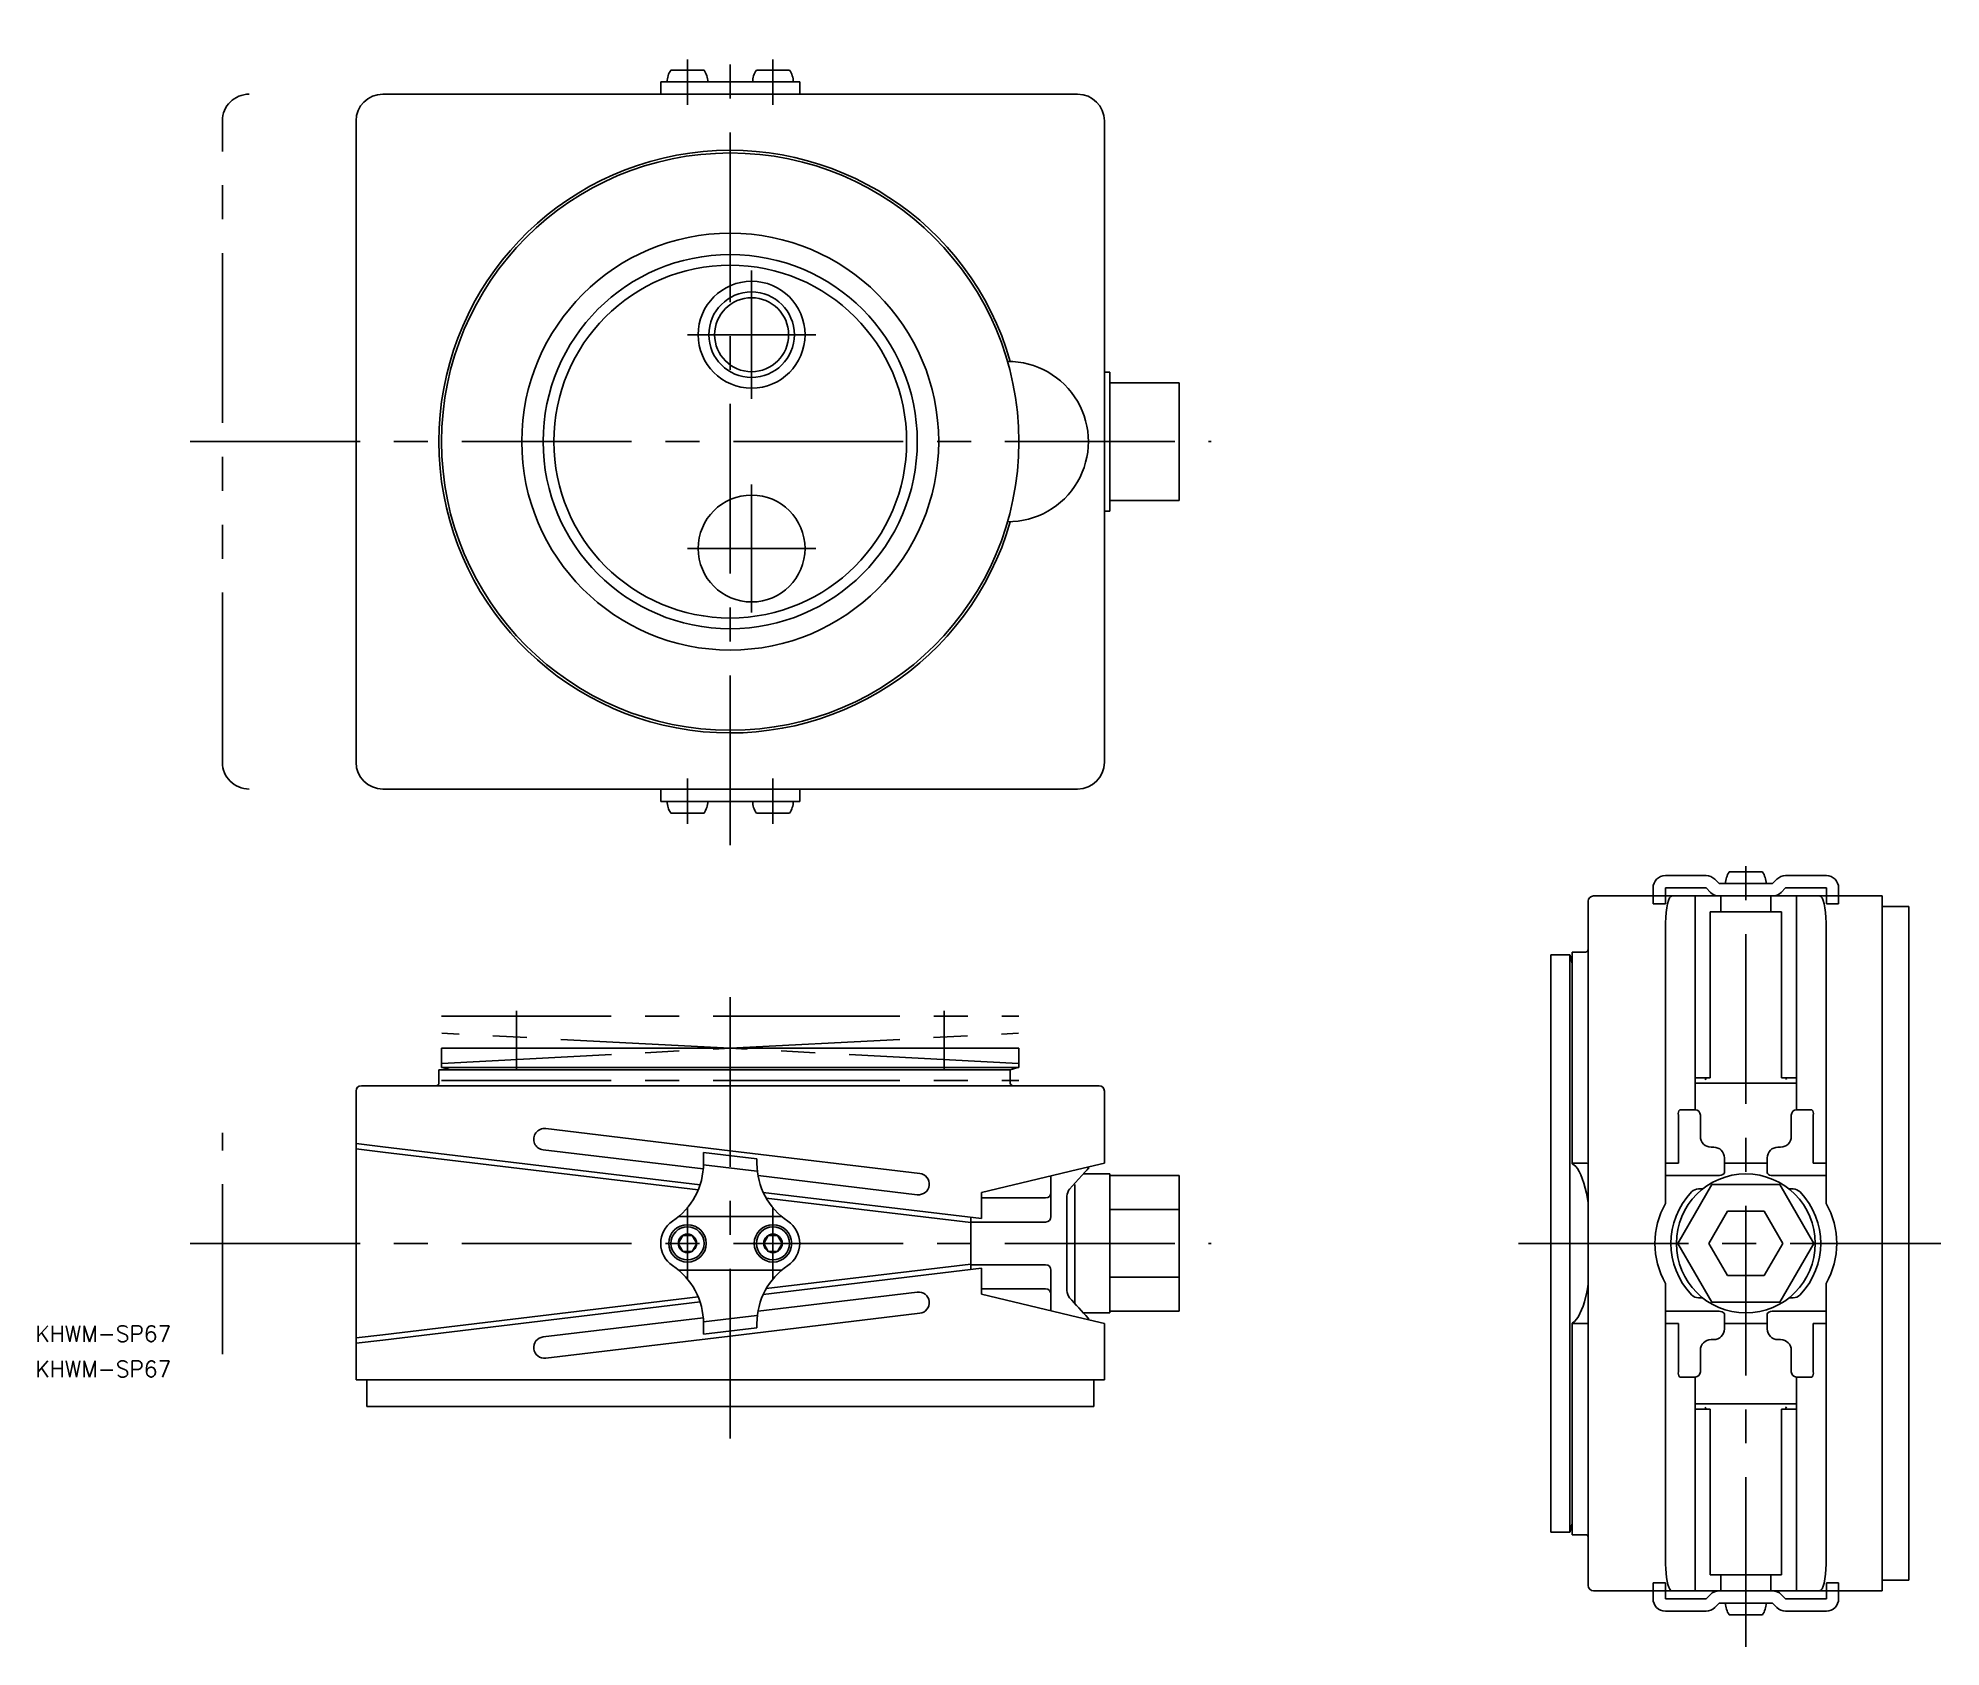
# Model space of a CAD drawing. Extents: x -129 to 227, y -226 to 76.
import ezdxf

# ---------------------------------------------------------------- set-up
doc = ezdxf.new("R2010")
doc.units = 0
for name, pattern in [('CENTER', [50.8, 31.75, -6.35, 6.35, -6.35]), ('DASHED', [19.05, 12.7, -6.35]), ('PHANTOM', [63.5, 31.75, -6.35, 6.35, -6.35, 6.35, -6.35])]:
    doc.linetypes.add(name, pattern=pattern)
doc.layers.get('0').update_dxf_attribs({"linetype": 'CONTINUOUS'})
doc.layers.add('CENTER', color=1, linetype='CENTER')
doc.styles.get("Standard").update_dxf_attribs({"font": 'txt.shx', "height": 3, "bigfont": 'bigfont.shx'})

# ---------------------------------------------------------------- blocks, each defined once
blk = doc.blocks.new('*U24')
at = {"color": 7, "linetype": 'CONTINUOUS'}
blk.add_text('KHWM-SP67', height=3, dxfattribs=at).set_placement((-130, -168.4))
blk = doc.blocks.new('*U25')
at = {"color": 7, "linetype": 'CONTINUOUS'}
blk.add_text('KHWM-SP67', height=3, dxfattribs=at).set_placement((-130, -175))

msp = doc.modelspace()

# ---------------------------------------------------------------- linework, layer by layer
at = {"color": 7, "linetype": 'CONTINUOUS'}
for p, q in [((-11.1, 69.5), (-4.9, 69.5)), ((4.9, 69.5), (11.1, 69.5)), ((65, 65), (-65, 65)), ((-13, 67.3), (13, 67.3)), ((-13, 67.3), (-13, 65)), ((13, 65), (13, 67.3)), ((-70, -60), (-70, 60)), ((70, -60), (70, 60)), ((71, 13), (70, 13)), ((71, -13), (71, 13)), ((84, 11), (71, 11)), ((84, 11), (84, 0)), ((84, 0), (84, -11)), ((70, -13), (71, -13)), ((84, -11), (71, -11)), ((65, -65), (-65, -65)), ((-13, -67.3), (-13, -65)), ((-13, -67.3), (13, -67.3)), ((13, -65), (13, -67.3)), ((-11.1, -69.5), (-4.9, -69.5)), ((4.9, -69.5), (11.1, -69.5)), ((174.94, -81.2), (182.55, -81.2)), ((184.17, -81.87), (185, -82.7)), ((186.9, -80.5), (193.1, -80.5)), ((195.83, -81.87), (195, -82.7)), ((205.06, -81.2), (197.45, -81.2)), ((161.5, -85), (176.2, -85)), ((172.64, -83.5), (172.64, -85)), ((174.94, -83.5), (174.94, -85)), ((174.94, -83.5), (182.55, -83.5)), ((175.74, -85.38), (175.53, -85.84)), ((175.96, -85.1), (175.74, -85.38)), ((176.2, -85), (175.96, -85.1)), ((180.5, -85), (176.2, -85)), ((180.5, -119), (180.5, -85)), ((185.35, -85), (180.5, -85)), ((182.55, -83.5), (183.37, -84.33)), ((185, -82.7), (190, -82.7)), ((185, -85), (190, -85)), ((185.35, -88), (185.35, -85)), ((185.35, -85), (185.8, -85)), ((185.8, -85), (185.35, -85)), ((194.2, -85), (185.8, -85)), ((185.8, -85), (194.2, -85)), ((193.57, -82.7), (186.43, -82.7)), ((195, -82.7), (190, -82.7)), ((195, -85), (190, -85)), ((194.2, -85), (194.65, -85)), ((194.65, -85), (194.2, -85)), ((194.65, -88), (194.65, -85)), ((199.5, -85), (194.65, -85)), ((197.45, -83.5), (196.63, -84.33)), ((205.06, -83.5), (197.45, -83.5)), ((199.5, -119), (199.5, -85)), ((203.8, -85), (199.5, -85)), ((203.8, -85), (215.5, -85)), ((204.04, -85.1), (203.8, -85)), ((204.26, -85.38), (204.04, -85.1)), ((204.47, -85.84), (204.26, -85.38)), ((205.06, -83.5), (205.06, -85)), ((207.36, -83.5), (207.36, -85)), ((215.5, -85), (215.5, -90)), ((160.5, -90), (160.5, -86)), ((175.09, -88.09), (175.02, -89.02)), ((175.2, -87.22), (175.09, -88.09)), ((175.35, -86.46), (175.2, -87.22)), ((175.53, -85.84), (175.35, -86.46)), ((183.33, -119), (183.33, -88)), ((183.33, -88), (185.35, -88)), ((185.35, -88), (194.65, -88)), ((194.65, -88), (196.67, -88)), ((196.67, -119), (196.67, -88)), ((204.65, -86.46), (204.47, -85.84)), ((204.8, -87.22), (204.65, -86.46)), ((204.91, -88.09), (204.8, -87.22)), ((204.98, -89.02), (204.91, -88.09)), ((215.5, -87), (220.5, -87)), ((220.5, -213), (220.5, -87)), ((160.5, -210), (160.5, -90)), ((175.02, -89.02), (175, -90)), ((175, -135), (175, -90)), ((205, -90), (204.98, -89.02)), ((205, -135), (205, -90)), ((215.5, -210), (215.5, -90)), ((153.5, -204), (153.5, -96)), ((157.07, -96), (153.5, -96)), ((157.07, -204), (157.07, -96)), ((157.5, -135.01), (157.5, -95.5)), ((160, -95.5), (157.5, -95.5)), ((-40, -117.5), (-40, -106.51)), ((40, -117.5), (40, -106.51)), ((-54, -113.5), (-54, -117.07)), ((-54, -113.5), (0, -113.5)), ((0, -113.5), (54, -113.5)), ((54, -117.07), (54, -113.5)), ((-54, -117.07), (0, -117.07)), ((0, -117.07), (54, -117.07)), ((-69, -120.5), (-65, -120.5)), ((-65, -120.5), (65, -120.5)), ((-54.5, -117.5), (52.4, -117.5)), ((-54.5, -117.5), (-54.5, -120)), ((52.4, -120), (52.4, -117.5)), ((65, -120.5), (69, -120.5)), ((183.33, -119), (180.5, -119)), ((180.5, -125), (180.5, -119)), ((182.76, -120), (180.5, -120)), ((197.24, -120), (182.76, -120)), ((196.67, -119), (199.5, -119)), ((199.5, -120), (197.24, -120)), ((197.44, -119), (197.47, -119.11)), ((197.47, -119.11), (197.58, -119.37)), ((199.5, -119), (199.5, -125)), ((-70, -129.3), (-70, -121.5)), ((70, -121.5), (70, -135)), ((-70, -129.3), (-70, -127.79)), ((177.39, -126), (177.39, -135)), ((177.63, -125), (180.5, -125)), ((181.5, -126), (181.5, -130)), ((198.5, -130), (198.5, -126)), ((199.5, -125), (202.37, -125)), ((202.61, -135), (202.61, -126)), ((-70, -170.7), (-70, -129.3)), ((-65, -131.91), (-70, -131.31)), ((-34.52, -128.52), (0, -132.66)), ((-70, -132.32), (-65, -132.92)), ((-65, -131.91), (-5.63, -139.04)), ((-65, -132.92), (-5.99, -140)), ((-35, -132.49), (-5.04, -136.08)), ((-5, -132.99), (5, -134.19)), ((-5, -135.03), (-5, -132.99)), ((0, -132.66), (35.48, -136.92)), ((5, -134.19), (5, -135.03)), ((70, -135), (65, -136.2)), ((70, -133), (70, -134)), ((70, -134), (70, -135)), ((157.5, -135.01), (160, -135.01)), ((157.5, -135.01), (157.5, -135.1)), ((157.5, -135.1), (157.84, -135.3)), ((175, -135), (175, -142.52)), ((175, -135), (177.39, -135)), ((183.5, -132), (184, -132)), ((186, -134), (186, -136.73)), ((194, -135), (186, -135)), ((194, -136.73), (194, -134)), ((196, -132), (196.5, -132)), ((202.61, -135), (205, -135)), ((205, -142.52), (205, -135)), ((5.2, -137.31), (35, -140.89)), ((47, -140.5), (65, -136.2)), ((60, -137.39), (60, -140.5)), ((65.15, -138.01), (63.5, -139.84)), ((65.86, -137.23), (65.15, -138.01)), ((66.41, -136.63), (65.86, -137.23)), ((71, -137), (66, -137)), ((66.8, -136.22), (66.41, -136.63)), ((66.98, -136.02), (66.8, -136.22)), ((66.97, -136.03), (66.98, -136.02)), ((67, -136.03), (67, -135.72)), ((71, -161.26), (71, -137)), ((84, -137.3), (71, -137.3)), ((84, -137.3), (84, -143.65)), ((157.84, -135.3), (158.17, -135.6)), ((158.17, -135.6), (158.5, -136.02)), ((158.5, -136.02), (158.83, -136.56)), ((158.83, -136.56), (159.13, -137.17)), ((159.13, -137.17), (159.41, -137.89)), ((159.41, -137.89), (159.69, -138.71)), ((159.69, -138.71), (159.95, -139.64)), ((175, -137.31), (185, -137.31)), ((185.07, -137.31), (185, -137.31)), ((185.4, -137.26), (185.07, -137.31)), ((185.72, -137.12), (185.4, -137.26)), ((185.93, -136.94), (185.72, -137.12)), ((186, -136.73), (185.93, -136.94)), ((194.06, -136.92), (194, -136.73)), ((194.23, -137.09), (194.06, -136.92)), ((194.44, -137.21), (194.23, -137.09)), ((194.71, -137.28), (194.44, -137.21)), ((195, -137.31), (194.71, -137.28)), ((195, -137.31), (205, -137.31)), ((6.18, -140.45), (47, -145.35)), ((6.74, -141.53), (45, -146.12)), ((47, -145.35), (47, -140.5)), ((59, -141.5), (47, -141.5)), ((60, -140.5), (60, -143.5)), ((63, -141.15), (63, -141.94)), ((63, -158.06), (63, -141.94)), ((64.5, -161.37), (64.5, -139.01)), ((159.95, -139.64), (160.17, -140.59)), ((160.17, -140.59), (160.37, -141.61)), ((160.37, -141.61), (160.5, -142.42)), ((183.65, -139), (177.3, -150)), ((181.94, -139.8), (181.15, -139.8)), ((196.35, -139), (183.65, -139)), ((202.7, -150), (196.35, -139)), ((198.85, -139.8), (198.06, -139.8)), ((9.65, -145), (-9.65, -145)), ((45, -145.11), (45, -154.89)), ((60, -143.5), (60, -144)), ((60, -144), (60, -145)), ((84, -143.65), (71, -143.65)), ((84, -143.65), (84, -156.35)), ((183.07, -150), (186.54, -144)), ((186.54, -144), (193.46, -144)), ((196.93, -150), (193.46, -144)), ((-8.87, -148.5), (-9.73, -150)), ((-7.13, -148.5), (-8.87, -148.5)), ((-6.27, -150), (-7.13, -148.5)), ((7.13, -148.5), (6.27, -150)), ((8.87, -148.5), (7.13, -148.5)), ((9.73, -150), (8.87, -148.5)), ((59, -146), (45, -146)), ((-9.73, -150), (-8.87, -151.5)), ((-8.87, -151.5), (-7.13, -151.5)), ((-7.13, -151.5), (-6.27, -150)), ((6.27, -150), (7.13, -151.5)), ((7.13, -151.5), (8.87, -151.5)), ((8.87, -151.5), (9.73, -150)), ((177.3, -150), (183.65, -161)), ((183.07, -150), (186.54, -156)), ((196.93, -150), (193.46, -156)), ((196.35, -161), (202.7, -150)), ((215.5, -150), (215.22, -150)), ((215.5, -150), (215.5, -150)), ((9.65, -155), (-9.65, -155)), ((47, -154.65), (6.18, -159.55)), ((45, -153.88), (6.74, -158.47)), ((45, -154), (59, -154)), ((47, -159.5), (47, -154.65)), ((60, -155), (60, -156)), ((60, -156), (60, -156.5)), ((60, -156.5), (60, -159.5)), ((84, -156.35), (71, -156.35)), ((84, -156.35), (84, -162.7)), ((186.54, -156), (193.46, -156)), ((-5.99, -160), (-65, -167.08)), ((5.2, -162.69), (35, -159.11)), ((47, -158.5), (59, -158.5)), ((65, -163.8), (47, -159.5)), ((60, -159.5), (60, -162.61)), ((63, -158.06), (63, -158.85)), ((160.23, -159.11), (159.8, -160.92)), ((160.42, -158.12), (160.23, -159.11)), ((160.5, -157.57), (160.42, -158.12)), ((175, -157.48), (175, -165)), ((205, -165), (205, -157.48)), ((-5.63, -160.96), (-65, -168.09)), ((0, -167.34), (35.48, -163.08)), ((66, -163), (71, -163)), ((71, -163), (71, -161.26)), ((84, -162.7), (71, -162.7)), ((158.7, -163.67), (158.39, -164.14)), ((159.28, -162.46), (158.7, -163.67)), ((159.55, -161.73), (159.28, -162.46)), ((159.8, -160.92), (159.55, -161.73)), ((185, -162.69), (175, -162.69)), ((181.15, -160.2), (181.94, -160.2)), ((183.65, -161), (196.35, -161)), ((185, -162.69), (185.29, -162.72)), ((185.29, -162.72), (185.56, -162.79)), ((185.56, -162.79), (185.77, -162.91)), ((185.77, -162.91), (185.94, -163.08)), ((185.94, -163.08), (186, -163.27)), ((186, -163.27), (186, -166)), ((194, -163.27), (194.07, -163.06)), ((194, -166), (194, -163.27)), ((194.07, -163.06), (194.28, -162.88)), ((194.28, -162.88), (194.6, -162.74)), ((194.6, -162.74), (194.93, -162.69)), ((194.93, -162.69), (195, -162.69)), ((205, -162.69), (195, -162.69)), ((198.06, -160.2), (198.85, -160.2)), ((-65, -167.08), (-70, -167.68)), ((-35, -167.51), (-5.04, -163.92)), ((-5, -164.97), (-5, -167.01)), ((5, -165.81), (-5, -167.01)), ((5, -165.81), (5, -164.97)), ((65, -163.8), (70, -165)), ((67, -164.28), (67, -163.97)), ((70, -165), (70, -175.5)), ((70, -165), (70, -166)), ((70, -166), (70, -167)), ((157.95, -164.61), (157.5, -164.9)), ((157.5, -164.9), (157.5, -164.99)), ((157.5, -204.5), (157.5, -164.99)), ((160, -164.99), (157.5, -164.99)), ((158.39, -164.14), (157.95, -164.61)), ((175, -210), (175, -165)), ((177.39, -165), (175, -165)), ((177.39, -165), (177.39, -174)), ((186, -165), (194, -165)), ((205, -165), (202.61, -165)), ((202.61, -174), (202.61, -165)), ((205, -210), (205, -165)), ((-70, -168.69), (-65, -168.09)), ((-70, -175.5), (-70, -170.7)), ((-70, -172.21), (-70, -170.7)), ((-34.52, -171.48), (0, -167.34)), ((181.5, -170), (181.5, -174)), ((184, -168), (183.5, -168)), ((196.5, -168), (196, -168)), ((198.5, -174), (198.5, -170)), ((-65, -175.5), (-70, -175.5)), ((-68, -175.5), (-68, -180.5)), ((-65, -175.5), (70, -175.5)), ((68, -175.5), (68, -180.5)), ((180.5, -175), (177.63, -175)), ((180.5, -181), (180.5, -175)), ((199.5, -175), (199.5, -181)), ((202.37, -175), (199.5, -175)), ((-68, -180.5), (68, -180.5)), ((180.5, -180), (182.76, -180)), ((180.5, -215), (180.5, -181)), ((183.33, -181), (180.5, -181)), ((182.56, -180.99), (182.42, -180.63)), ((182.56, -181), (182.56, -180.99)), ((182.76, -180), (197.24, -180)), ((183.33, -212), (183.33, -181)), ((196.67, -212), (196.67, -181)), ((196.67, -181), (199.5, -181)), ((197.24, -180), (199.5, -180)), ((199.5, -215), (199.5, -181)), ((153.5, -204), (157.07, -204)), ((157.5, -204.5), (160, -204.5)), ((160.5, -214), (160.5, -210)), ((175, -210), (175.02, -210.87)), ((204.98, -210.98), (205, -210)), ((215.5, -210), (215.5, -215)), ((175.02, -210.87), (175.07, -211.71)), ((175.07, -211.71), (175.16, -212.5)), ((175.16, -212.5), (175.28, -213.21)), ((175.28, -213.21), (175.43, -213.83)), ((185.35, -212), (183.33, -212)), ((185.35, -212), (185.35, -215)), ((194.65, -212), (185.35, -212)), ((194.65, -212), (194.65, -215)), ((196.67, -212), (194.65, -212)), ((204.47, -214.16), (204.65, -213.54)), ((204.65, -213.54), (204.8, -212.78)), ((204.8, -212.78), (204.91, -211.91)), ((204.91, -211.91), (204.98, -210.98)), ((215.5, -213), (220.5, -213)), ((176.2, -215), (161.5, -215)), ((172.64, -216.5), (172.64, -215)), ((174.94, -216.5), (174.94, -215)), ((174.94, -216.5), (182.55, -216.5)), ((175.43, -213.83), (175.6, -214.33)), ((175.6, -214.33), (175.79, -214.7)), ((175.79, -214.7), (175.99, -214.92)), ((175.99, -214.92), (176.2, -215)), ((180.5, -215), (176.2, -215)), ((185.35, -215), (180.5, -215)), ((182.55, -216.5), (183.37, -215.67)), ((185, -215), (190, -215)), ((185.8, -215), (185.35, -215)), ((185.8, -215), (194.2, -215)), ((195, -215), (190, -215)), ((194.65, -215), (194.2, -215)), ((199.5, -215), (194.65, -215)), ((197.45, -216.5), (196.63, -215.67)), ((205.06, -216.5), (197.45, -216.5)), ((203.8, -215), (199.5, -215)), ((203.8, -215), (204.04, -214.9)), ((215.5, -215), (203.8, -215)), ((204.04, -214.9), (204.26, -214.62)), ((204.26, -214.62), (204.47, -214.16)), ((205.06, -216.5), (205.06, -215)), ((207.36, -216.5), (207.36, -215)), ((174.94, -218.8), (182.55, -218.8)), ((184.17, -218.13), (185, -217.3)), ((185, -217.3), (190, -217.3)), ((193.57, -217.3), (186.43, -217.3)), ((186.9, -219.5), (193.1, -219.5)), ((195, -217.3), (190, -217.3)), ((195.83, -218.13), (195, -217.3)), ((205.06, -218.8), (197.45, -218.8))]:
    msp.add_line(p, q, dxfattribs=at)
at = {"color": 3, "linetype": 'PHANTOM'}
for p, q in [((-95, -60), (-95, 60)), ((-54, -107.5), (0, -107.5)), ((0, -107.5), (54, -107.5)), ((0, -113.5), (-53.93, -110.67)), ((-53.93, -116.33), (0, -113.5)), ((0, -113.5), (53.93, -110.67)), ((53.93, -116.33), (0, -113.5)), ((-54, -119.5), (0, -119.5)), ((0, -119.5), (54, -119.5)), ((-95, -170.7), (-95, -129.3))]:
    msp.add_line(p, q, dxfattribs=at)
at = {"color": 3, "linetype": 'DASHED'}
for p, q in [((172.64, -85), (172.64, -86.5)), ((174.94, -85), (174.94, -86.5)), ((205.06, -85), (205.06, -86.5)), ((207.36, -85), (207.36, -86.5)), ((174.94, -86.5), (172.64, -86.5)), ((205.06, -86.5), (207.36, -86.5)), ((-5, -135.31), (5, -136.51)), ((5, -163.49), (-5, -164.69)), ((174.94, -213.5), (172.64, -213.5)), ((172.64, -215), (172.64, -213.5)), ((174.94, -215), (174.94, -213.5)), ((205.06, -213.5), (207.36, -213.5)), ((205.06, -215), (205.06, -213.5)), ((207.36, -215), (207.36, -213.5))]:
    msp.add_line(p, q, dxfattribs=at)
at = {"color": 7, "linetype": 'CONTINUOUS'}
for centre, radius in [((0, 0), 54), ((0, 0), 39), ((0, 0), 35), ((0, 0), 33), ((4, 20), 10), ((4, 20), 6.92), ((4, -20), 10), ((190, -150), 13), ((-8, -150), 3.5), ((-8, -150), 3.1), ((-8, -150), 1.73), ((8, -150), 3.5), ((8, -150), 3.1), ((8, -150), 1.73)]:
    msp.add_circle(centre, radius, dxfattribs=at)
at = {"color": 3, "linetype": 'CONTINUOUS'}
msp.add_circle((4, 20), 8, dxfattribs=at)
at = {"color": 7, "linetype": 'CONTINUOUS'}
for centre, radius, start, end in [((-8, 67.3), 3.8, 144.6235, 180), ((-8, 67.3), 3.8, 0, 35.3765), ((8, 67.3), 3.8, 144.6235, 180), ((8, 67.3), 3.8, 0, 35.3765), ((-65, 60), 5, 90, 180), ((65, 60), 5, 0, 90), ((0, 0), 54.5, 15.9699, 344.0301), ((52, 0), 15, 269.5225, 90.4775), ((-65, -60), 5, 180, 270), ((65, -60), 5, 270, 0), ((-8, -67.3), 3.8, 180, 215.3765), ((-8, -67.3), 3.8, 324.6235, 0), ((8, -67.3), 3.8, 180, 215.3765), ((8, -67.3), 3.8, 324.6235, 0), ((174.94, -83.5), 2.3, 90, 180), ((182.55, -83.5), 2.3, 45, 90), ((190, -82.7), 3.8, 144.6235, 180), ((190, -82.7), 3.8, 0, 35.3765), ((197.45, -83.5), 2.3, 90, 135), ((205.06, -83.5), 2.3, 0, 90), ((161.5, -86), 1, 90, 180), ((185, -82.7), 2.3, 225, 270), ((195, -82.7), 2.3, 270, 315), ((-35.5, -150), 200, 15.2036, 15.6643), ((160, -95), 0.5, 270, 0), ((0, 75.5), 200, 254.3357, 254.7964), ((0, 75.5), 200, 285.1878, 285.6643), ((-69, -121.5), 1, 90, 180), ((-55, -120), 0.5, 270, 0), ((52.91, -119.99), 0.513, 181.4196, 271.5318), ((69, -121.5), 1, 0, 90), ((180.65, -118.45), 1.99, 331.4286, 343.9732), ((178.62, -125.76), 1.25, 142.2098, 190.893), ((180.5, -126), 1, 0, 90), ((199.5, -126), 1, 90, 180), ((201.38, -125.76), 1.25, 349.107, 37.7902), ((-34.76, -130.51), 2, 83.16, 263.16), ((183.5, -130), 2, 180, 270), ((196.5, -130), 2, 270, 0), ((-18, -135.03), 13, 303.749, 0), ((18, -135.03), 13, 180, 236.251), ((160.18, -136.62), 1.62, 78.4721, 96.2182), ((184, -134), 2, 0, 90), ((196, -134), 2, 90, 180), ((35.24, -138.9), 2, 263.16, 83.16), ((59, -140.5), 1, 270, 0), ((65.23, -141.25), 2.23, 140.8079, 177.5643), ((190, -150), 14, 136.5354, 223.4646), ((181.22, -141.77), 1.97, 91.9701, 134.6961), ((198.76, -141.8), 2, 45.7019, 87.6318), ((190, -150), 14, 316.5354, 43.4646), ((-8, -150), 5, 123.749, 236.251), ((8, -150), 5, 303.749, 56.251), ((59, -145), 1, 270, 0), ((188, -150), 15, 150.0736, 209.9264), ((192, -150), 15, 330.0736, 29.9264), ((-18, -164.97), 13, 0, 56.251), ((18, -164.97), 13, 123.749, 180), ((59, -155), 1, 0, 90), ((35.24, -161.1), 2, 276.84, 96.84), ((59, -159.5), 1, 0, 90), ((65.17, -158.77), 2.17, 181.9107, 219.7171), ((219, -21.9), 208.08, 221.642, 223.0593), ((181.24, -158.2), 2, 225.7019, 267.6318), ((198.78, -158.23), 1.97, 271.9701, 314.6961), ((160.15, -162.74), 2.26, 266.3081, 279.0016), ((184, -166), 2, 270, 0), ((196, -166), 2, 180, 270), ((-34.76, -169.49), 2, 96.84, 276.84), ((183.5, -170), 2, 90, 180), ((196.5, -170), 2, 0, 90), ((178.62, -174.24), 1.25, 169.107, 217.7902), ((180.5, -174), 1, 270, 0), ((199.5, -174), 1, 180, 270), ((201.38, -174.24), 1.25, 322.2098, 10.893), ((199.35, -181.55), 1.99, 151.4286, 163.9732), ((-35.5, -150), 200, 344.3357, 344.7964), ((160, -205), 0.5, 0, 90), ((161.5, -214), 1, 180, 270), ((174.94, -216.5), 2.3, 180, 270), ((185, -217.3), 2.3, 90, 135), ((195, -217.3), 2.3, 45, 90), ((205.06, -216.5), 2.3, 270, 0), ((182.55, -216.5), 2.3, 270, 315), ((190, -217.3), 3.8, 180, 215.3765), ((190, -217.3), 3.8, 324.6235, 0), ((197.45, -216.5), 2.3, 225, 270)]:
    msp.add_arc(centre, radius, start, end, dxfattribs=at)
at = {"color": 3, "linetype": 'PHANTOM'}
for centre, start, end in [((-90, 60), 90, 180), ((-90, -60), 180, 270)]:
    msp.add_arc(centre, 5, start, end, dxfattribs=at)
at = {"layer": 'CENTER', "color": 1, "linetype": 'CENTER'}
for p, q in [((0, -75.5), (0, 75.5)), ((-8, 71.5), (-8, 63)), ((8, 71.5), (8, 63)), ((4, 8), (4, 32)), ((-8, 20), (16, 20)), ((-101, 0), (90, 0)), ((4, -32), (4, -8)), ((-8, -20), (16, -20)), ((-8, -71.5), (-8, -63)), ((8, -71.5), (8, -63)), ((190, -225.5), (190, -74.5)), ((0, -186.5), (0, -101.5)), ((-8, -156.76), (-8, -143.24)), ((8, -156.76), (8, -143.24)), ((-101, -150), (90, -150)), ((147.5, -150), (226.5, -150))]:
    msp.add_line(p, q, dxfattribs=at)

# ---------------------------------------------------------------- block references
at = {"color": 7, "linetype": 'CONTINUOUS'}
for name in ['*U24', '*U25']:
    msp.add_blockref(name, (0, 0), dxfattribs=at)

doc.saveas('drawing.dxf')
